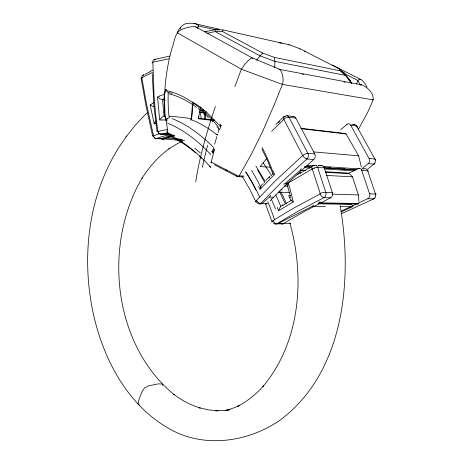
<?xml version="1.0" encoding="UTF-8"?>
<svg xmlns="http://www.w3.org/2000/svg" width="464" height="464" viewBox="0 0 464 464"><rect width="100%" height="100%" fill="white"/><g stroke="black" fill="none" stroke-linecap="round" stroke-linejoin="round"><path stroke-width="0.7" d="M283.411 117.711L283.423 117.479A3.932 1.914 45.3 0 1 284.815 116.568M252.451 58.835L252.225 57.89L195.791 26.889L193.366 26.518L188.181 27.33A42.717 39.034 -52.4 0 0 182.619 29.168C174.568 31.604 174.783 41.221 172.092 47.902C166.895 66.242 164.273 85.335 164.54 104.4M274.705 67.651L274.908 61.37L274.363 57.408L262.52 53.012L222.476 31.477L215.151 31.529L206.898 33.373M190.733 120.327C193.186 115.02 191.707 107.857 193.041 101.831M165.196 92.655L165.387 89.529L166.762 89.732M273.412 171.471L274.52 174.522L260.049 189.295L261.209 185.49L262.218 184.283L263.332 183.785M193.273 104.638L193.436 102.915M200.668 106.807L198.354 118.79L214.664 120.646M213.063 149.994L213.289 149.228M211.12 162.348A2.262 1.177 68.1 0 0 211.224 162.064L214.467 149.669M211.219 162.064L238.78 176.303A2.314 1.578 13.9 0 0 239.204 175.873L251.529 153.857L262.665 131.376L274.972 103.054L282.373 84.407L283.04 81.612L283.086 78.648L282.315 74.397L280.981 71.021L279.548 69.235L252.225 57.89L251.07 58.284L248.24 60.651A45.385 14.871 -65.6 0 0 244.969 64.142L241.35 69.211L234.912 86.629M214.078 149.46L213.15 152.94L211.543 151.252M214.646 144.171L216.862 136.497M218.045 132.53L219.281 128.47M220.243 128.383L221.142 125.489L219.82 123.905M197.664 28.321L198.464 25.416C196.214 22.962 192.27 23.304 189.208 23.246C183.205 22.898 179.545 27.881 177.097 32.666L241.35 69.211L282.373 84.407L373.137 99.911C373.984 93.131 367.436 87.128 361.618 84.767L278.777 69.258M180.148 28.948L180.693 27.463M222.476 31.477L223.068 29.928L289.484 44.822L299.732 48.645L339.103 68.805L344.126 72.831L350.1 80.469L351.55 83.224M356.381 84.175L357.918 80.539L359.153 79.211C361.613 79.002 363.208 81.484 364.623 83.126A40.519 33.257 -51.5 0 1 367.094 87.093M161.919 119.845C157.284 121.371 162.156 116.313 164.053 116.186A3.422 2.506 83.1 0 1 164.424 116.191M197.345 28.031L198.47 25.972L215.487 29.76M239.204 175.873L244.163 176.1M358.266 129.508L367.529 112.694L372.754 100.885L373.137 99.911L372.841 99.412M125.953 137.019L134.925 125.593L143.875 115.977L147.604 112.566M126.649 136.004L118.424 148.109C87.447 197.838 80.991 260.072 93.943 316.541C104.423 361.108 128.383 405.809 169.459 428.846C204.032 448.769 248.704 442.117 280.482 419.85C344.619 371.548 352.93 278.98 340.112 205.558M256.644 60.163L262.52 53.012M266.858 158.352L260.124 166.57L270.065 167.191M319.122 202.814L359.055 203.528L358.046 204.021L318.101 203.331L320.038 201.707M256.383 200.558L276.277 179.957L302.696 155.527A4.048 1.578 -27.6 0 1 307.881 153.375L314.737 153.938L314.992 154.541A3.996 3.138 -83.5 0 1 314.221 159.053L288.823 182.103L270.031 200.854M280.616 206.747L280.047 207.46A7.117 4.64 -58.5 0 0 278.644 210.708M360.627 85.225L361.618 84.767M265.965 180.334L270.112 176.111M269.045 177.886L269.694 177.231M271.005 175.902L271.666 175.241M272.333 174.574L273 173.913M271.66 131.266L283.887 119.376A3.973 1.81 -30.9 0 1 289.101 117.16M167.202 118.755L167.742 118.25M275.877 124.416L283.742 116.806M278.406 122.699L279.67 121.475M283.51 117.775L284.368 116.951M169.128 136.671L165.99 137.994A140.615 96.292 86.2 0 1 174.18 135.784M313.792 159.494L306.936 158.99L280.604 183.1L260.838 203.342A3.764 2.842 -89.9 0 1 257.097 202.548M340.651 129.775L347.107 124.207A3.66 2.941 -78.4 0 1 350.43 124.764L369.379 159.071A3.706 3.068 -81.7 0 1 368.602 163.235L362.181 168.531M301.101 168.438A1.972 1.508 -85.9 0 1 300.37 170.201L285.238 183.39L288.103 183.512M342.658 133.789L343.511 133.052M368.172 163.664L373.943 164.105A3.666 3.01 -83.8 0 0 374.848 159.03M373.943 164.105L367.563 169.25M291.67 199.92L291.699 200.738L293.242 202.014L278.557 210.714L278.406 210.302M304.465 51.197L305.126 50.97L305.648 51.678M156.194 123.262L154.239 123.871L153.306 119.648L150.179 104.963L151.943 103.797A122.989 84.999 84.4 0 1 153.601 102.788M220.122 125.935L221.044 125.529M205.071 112.978L204.317 112.978L204.734 118.755M273.435 222.946A3.828 2.935 88.5 0 0 276.753 223.874L296.774 211.961L323.913 197.629L330.571 197.797L331.076 197.473A3.956 3.167 -87.1 0 0 332.543 193.25L324.121 167.347M281.503 223.892A3.77 2.523 85.6 0 0 282.506 224.095L304.836 211.236L330.588 197.792M283.278 205.158L288.098 202.263M288.098 183.089L312.272 168.948M297.035 174.882L300.852 172.62M300.249 173.269L301.919 172.283M288.701 201.904L291.769 200.117M302.754 171.79L307.742 168.884M308.577 168.403L311.924 166.483M311.953 168.919A3.956 2.494 58.6 0 1 313.606 165.532L314.029 165.555M141.793 77.691L152.552 72.367M347.507 173.907L358.852 168.212A3.741 3.097 -82 0 1 361.526 169.824M362.906 168.89L363.677 168.919A3.7 3.103 -85.3 0 1 367.639 170.746L375.515 194.027M272.455 221.931A3.805 0.969 -18.8 0 1 272.6 220.823L292.569 208.719L320.34 193.853L312.289 169M199.039 112.352L200.378 112.514L204.694 110.38M143.846 74.907L143.875 74.895A3.323 2.088 66.8 0 0 142.036 77.662M278.383 223.335L312.411 206.254A1.943 1.537 -88.2 0 0 313.322 205.071M150.104 71.433L152.656 70.163M144.762 74.455L150.098 71.804M182.665 141.102L177.138 143.805L168.867 148.915L169.905 148.109C158.711 156.153 149.449 166.593 142.036 178.17L142.645 177.19C102.735 243.977 112.503 344.334 174.423 394.858L173.727 394.342C181.726 400.316 190.652 405.095 200.21 408.03L199.126 407.711L208.504 409.903L218.051 410.814L215.528 410.785L225.104 410.362L229.889 409.637L225.156 410.518L229.918 409.451L225.336 410.762L234.778 407.549L239.424 405.403L237.377 406.493C247.295 401.435 256.035 394.278 263.43 385.99L262.891 386.587C300.376 342.096 305.219 277.31 289.832 222.998M340.831 211.271L368.323 198.43A3.753 3.155 -85.8 0 0 369.802 194.422L361.52 169.83M341.411 211.949L352.188 206.776A1.839 1.52 -87.7 0 0 353.098 205.61M375.469 194.045A3.718 3.086 -87.2 0 1 373.694 198.882L341.458 213.736M320.485 165.88L321.419 165.636A3.944 3.126 -85.7 0 1 324.11 167.336M367.813 198.731L373.694 198.882M167.359 131.126L167.046 131.289A2.163 1.108 68.3 0 0 167.139 131.695M159.703 120.13L157.522 97.022L159.454 96.268M170.329 133.876L169.656 133.922M204.375 31.767L216.015 29.592L223.068 29.928M314.389 168.084L314.76 167.968M288.823 45.031L289.484 44.822M157.041 131.167L157.528 131.068M152.737 62.228L152.639 62.251A3.387 0.522 1.7 0 0 152.035 62.489M169.749 56.103L155.376 59.23A3.439 2.181 -80 0 0 154.158 60.14M168.844 58.771L152.853 62.199L154.048 95.752L155.643 114.533L157.806 131.115L157.192 131.19M277.698 223.578L290.713 223.236M266.551 204.056L266.4 204.073A3.729 2.355 83.8 0 1 265.466 203.847M170.88 134.224L167.336 134.74M157.667 131.132L157.702 131.126A3.3 2.535 80 0 0 157.922 132.002M173.316 135.279A141.068 96.326 86.2 0 0 161.008 138.724L157.986 138.376M278.893 42.897L280.308 42.804L281.799 43.332M168.449 133.325L161.797 134.177A3.376 2.221 -85.5 0 1 160.579 133.87M276.793 223.868L283.446 223.799M312.411 206.254L325.316 206.422M340.222 206.619L352.188 206.776M318.53 203.812L351.898 204.363M267.624 203.452L260.838 203.342A3.764 2.39 44.7 0 1 256.604 200.529M273.719 197.206L269.404 197.101L262.218 203.371A3.764 2.813 -88.5 0 1 259.243 203.47M289.53 197.583L290.969 197.618M290.754 195.622L288.608 195.564L290.969 200.535M332.125 194.138L358.365 194.932L358.881 201.382M278.011 192.171L289.258 192.519M332.386 192.577L325.751 192.363A4.025 1.276 -14.9 0 0 319.679 193.836M369.64 193.807L375.498 193.975M280.848 189.225L281.636 189.254L282.158 190.228M284.304 185.954L287.895 186.093M285.853 184.62L287.297 184.678M220.603 126.179L220.145 126.133M237.678 176.668L243.316 176.941M326.204 175.404L352.512 176.871L358.365 194.932M325.78 172.306L348.702 173.681M300.376 170.207L305.492 170.514M325.293 171.721L349.52 173.194M304.709 167.672L309.772 167.997M324.585 168.954L354.067 170.856M307.945 166.414L309.384 166.506M328.848 167.806L331.012 167.951M336.058 168.287L338.221 168.426M343.267 168.763L344.706 168.861M304.726 166.489L311.176 166.912M324.063 167.765L356.294 169.899M304.848 166.582L309.749 166.907M324.046 167.852L355.36 169.917M313.658 165.538A3.973 3.109 -82.8 0 1 317.689 167.452L324.359 167.922M361.769 170.404L367.656 170.793M322.062 165.677L318.78 165.451L321.436 165.631M316.541 165.729L316.958 165.758M318.211 165.839L318.629 165.868M357.732 168.536L359.588 168.664M306.733 165.364L313.89 165.845M323.199 166.477L357.558 168.809M204.282 112.978L199.317 112.375M182.352 139.768L178.199 139.328L175.009 138.423M369.124 158.508L374.889 158.99A3.729 1.293 -28.5 0 1 375.463 160.08M349.757 169.261L351.927 169.447M161.008 138.724L184.747 140.778M313.583 151.914L358.643 155.817L361.346 167.005M154.239 137.553A3.358 2.152 -86.1 0 0 156.252 138.498L163.316 139.072L162.939 139.165A3.318 2.274 83.1 0 1 161.669 138.771M165.944 137.999L181.94 139.409M158.543 132.913A3.376 2.163 -85.6 0 0 160.393 134.05L174.064 135.302M216.062 134.38L217.871 134.554M162.307 99.679L159.894 98.82L157.522 97.022M349.792 169.296L351.184 169.447M191.8 118.564L171.587 116.278A4.431 3.248 -74 0 0 169.749 116.795M300.736 128.667L346.028 133.922L358.643 155.817M198.232 118.163L214.275 120.002M301.235 128.348L341.144 133L346.028 133.922M284.797 116.539L285.232 116.597M346.637 124.549L347.008 124.596M284.832 116.603A3.979 2.946 -79.5 0 1 288.991 117.259L295.875 118.152L314.737 153.938M350.749 125.239L356.567 125.993L374.889 158.99M286.943 115.727L293.961 116.65M351.805 124.219L354.56 124.578M165.288 100.062L162.522 99.702L164.047 116.151M170.317 92.962L167.481 92.104L165.404 89.564M170.839 93.038L172.405 93.252M155.811 59.305L155.376 59.23A3.457 2.488 77.1 0 0 152.859 62.199M302.151 74.182L303.497 74.437M343.836 82.053L345.21 82.314M274.363 57.408L340.019 70.783L345.361 75.377L351.289 83.207M204.984 31.529L206.387 31.836M218.138 30.061L216.015 29.592L215.151 31.529L259.939 55.819L274.908 61.37L345.361 75.377L344.126 72.831L341.574 71.52M193.894 23.432L219.356 29.284M154.28 106.877L150.179 104.963M139.461 404.939L138.4 404.405L138.098 403.715L138.736 400.13L142.083 391.541L144.698 387.8L148.938 385.741L158.282 383.873L161.913 383.989L162.516 384.43L162.806 385.567M356.723 203.644L358.046 204.021M167.307 121L165.81 120.536L165.439 116.4M274.52 174.522L272.809 173.646M190.768 119.515C200.471 123.227 209.409 128.76 217.517 135.221M288.063 183.071L287.407 182.752M214.333 164.714L237.348 176.61M360.818 79.466L332.102 65.012M225.73 169.963L227.285 170.758M343.789 73.271L357.918 80.539L360.453 84.929M348.818 79.802L350.1 80.469L351.405 83.201M194.526 103.159L201.092 107.758M195.791 26.889L196.51 27.422M200.593 107.341L207.106 112.735L220.174 126.057M194.694 148.207L200.245 152.807M349.862 174.174L352.512 176.871M263.268 162.916L271.138 174.87M152.934 136.764L153.178 137.112M255.873 165.973L265.205 181.511M242.376 176.633L249.568 188.86L255.908 201.817M302.824 155.753L302.888 155.863A4.008 1.902 45.8 0 0 306.878 158.874M295.875 118.152L295.545 117.636A3.944 3.004 -81.8 0 0 292.958 116.696M261.998 149.257L267.49 160.55L272.774 173.588M288.991 117.259L307.893 153.358A4.031 3.196 -81.7 0 1 306.936 158.99M283.887 119.376L302.696 155.527M279.125 190.849L285.128 203.452M258.523 186.209L260.049 189.295M339.103 68.805L340.019 70.783M265.507 203.94L272.003 221.618M282.559 204.45L282.988 205.529M277.327 207.437L277.484 207.843M277.64 208.249L278.255 209.89M286.856 184.069L290.551 196.4M317.689 167.452L325.769 192.415M288.179 183.123L288.794 185.032M299.732 48.645L299.866 49.149M152.627 135.917L146.131 106.366L141.079 78.451M292.981 200.79L292.529 198.76A126.312 83.352 86.5 0 0 288.811 185.02M293.068 201.196L293.242 202.014M141.822 77.674L146.346 103.014L153.526 135.813A3.335 2.395 69.9 0 0 156.252 138.51M200.378 112.514L201.289 118.732M156.977 131.184L154.071 107.19L152.244 73.77M169.737 116.76L169.679 116.064M165.283 118.14L164.824 112.149M205.221 113.431L205.616 118.384M198.511 116.58L198.615 118.042M168.954 116.203A183.79 165.016 -46.9 0 1 168.229 92.887M164.853 116.51A192.241 172.486 -46.8 0 1 164.355 92.707M166.054 120.437A5.301 1.682 -37.4 0 1 167.469 118.767M169.186 93.902A139.902 79.054 74.5 0 1 196.481 107.346M198.07 108.547A139.902 79.054 74.5 0 1 201.225 111.087M202.791 112.416A139.902 79.054 74.5 0 1 208.464 117.653M212.007 121.272A139.902 79.054 74.5 0 1 212.761 122.073M216.856 126.666A139.902 79.054 74.5 0 1 219.414 129.74M166.854 90.695A141.259 80.104 75 0 1 218.532 127.246M212.744 153.085A5.632 5.185 -87.4 0 1 212.692 149.884M202.397 167.429A181.569 34.342 -66.3 0 1 207.64 145.249M172.011 118.581A149.28 74.368 65.5 0 1 213.573 147.448M168.038 118.233A3.283 0.458 -37 0 1 169.482 117.172M167.719 123.296A144.484 71.74 65.8 0 1 210.882 154.611M213.411 149.275A3.492 3.086 83.8 0 1 214.177 147.906M167.736 131.039A172.701 149.617 -57.1 0 1 166.106 117.949M164.975 112.12A188.633 167.649 -50.1 0 1 164.714 104.383M195.756 181.963A183.988 33.048 -66.5 0 1 215.377 106.511M191.481 119.747A223.323 206.874 -38.9 0 1 192.485 104.609M238.769 176.419A3.892 2.059 -62.7 0 1 236.559 175.578M170.711 136.776A128.876 57.136 62.4 0 1 195.675 152.929M199.485 156.269A128.876 57.136 62.4 0 1 201.596 158.218M209.595 166.222A128.876 57.136 62.4 0 1 210.847 167.568M169.65 133.794A3.671 3.492 -49.9 0 1 166.994 131.764M167.782 134.311A131.022 58.945 63.1 0 1 210.331 166.936M211.294 163.079A3.822 0.655 -50 0 1 211.236 163.102M210.975 162.765A3.822 0.655 -50 0 1 211.166 162.301M163.392 139.281A135.668 94.621 74 0 1 174.684 135.853M153.561 135.859A136.561 94.209 75.7 0 1 159.616 133.667M143.254 75.441A3.306 2.076 -81.5 0 1 143.852 74.948M141.578 78.799A3.26 0.945 -6.6 0 1 141.16 78.561M141.12 78.329A3.254 1.05 -8.3 0 1 141.868 77.703M152.818 135.79A3.248 0.673 -7.4 0 1 152.569 135.604M153.648 135.807A3.26 0.365 -8.6 0 1 153.41 135.813M156.322 138.678A136.764 94.615 74.4 0 1 171.587 134.508M154.152 123.882A6.16 3.892 -52.6 0 1 155.602 121.104M199.526 111.493A114.979 81.357 -84.4 0 1 203.69 109.498M204.444 112.856A114.132 81.426 -84.7 0 1 206.509 111.789M157.917 131.515A129.56 86.78 73.2 0 1 167.214 129.647M152.465 62.222A3.341 0.458 -3.2 0 1 152.569 62.188M152.766 62.884A3.387 0.522 1.7 0 1 152.204 62.704M160.399 134.067A3.393 2.511 81 0 1 158.015 131.95M160.492 134.403A127.42 85.504 72.8 0 1 168.032 132.774M167.295 134.746A3.358 2.262 79.9 0 1 165.984 134.061M164.465 116.377A154.587 101.709 70.9 0 1 165.706 116.307M161.971 120.066A149.106 97.695 70.8 0 1 165.59 119.95M162.261 99.441A162.516 111.482 81.5 0 1 164.697 98.617M159.401 96.036A164.761 112.752 81.8 0 1 164.343 94.407M270.495 195.251A3.799 2.83 -86.8 0 1 269.393 197.072M256.273 200.964A3.677 1.195 -27.2 0 1 256.696 200.523M245.392 171.697A131.034 74.588 80.8 0 1 259.556 196.829M302.876 155.701A3.961 2.175 45.9 0 1 302.777 155.527M283.632 119.341A3.932 2.053 45.3 0 1 283.284 117.63M256.725 202.234A3.782 1.369 -25.6 0 1 256.053 201.016M251.587 170.514A155.498 85.045 79.4 0 1 260.936 187.584M246.227 172.428A150.179 81.531 79.4 0 1 255.797 189.909M262.056 147.378A162.278 102.556 85.3 0 1 272.925 171.871M257.433 169.946A154.872 86.611 79.6 0 1 264.776 182.735M374.993 163.142A3.654 1.549 47.5 0 1 373.88 164.001M356.671 125.906A3.666 1.496 -31.8 0 1 357.071 127.304M353.313 124.741A3.625 2.981 -80.9 0 1 356.567 125.993M285.238 183.39A3.869 2.958 -86.4 0 1 283.347 184.051M363.643 168.948A3.683 1.589 64 0 1 363.741 168.971M367.836 170.7A3.764 1.009 -20.2 0 1 368.248 171.315M375.521 193.964A3.787 0.58 -21.1 0 1 374.976 194.973M374.912 197.966A3.718 1.885 61.6 0 1 373.665 198.807M280.83 191.852A126.347 79.472 83.2 0 1 286.497 203.847M276.77 223.793A3.747 2.471 53.6 0 1 274.363 222.714M267.705 201.689A137.883 81.78 83 0 1 274.468 219.466M314.76 167.864A3.996 1.172 -19.6 0 1 317.892 167.394M275.697 194.944A130.668 80.127 82.8 0 1 280.708 206.149M325.815 192.392A3.99 3.242 -85.9 0 1 323.913 197.629M323.889 197.554A3.985 2.233 60.3 0 1 321.668 196.179M321.343 196.046A3.979 2.262 63.2 0 1 320.259 193.929M274.201 222.36A3.729 2.303 59.7 0 1 273.215 220.661M312.376 169.006A3.996 1.108 -17.9 0 1 314.406 168.148M282.663 205.535A3.503 0.969 -19 0 1 282.814 205.529M280.598 206.729A3.306 2.245 -61.4 0 1 282.68 205.436M271.098 198.714A131.283 79.274 82.8 0 1 275.483 209.073"/></g></svg>
